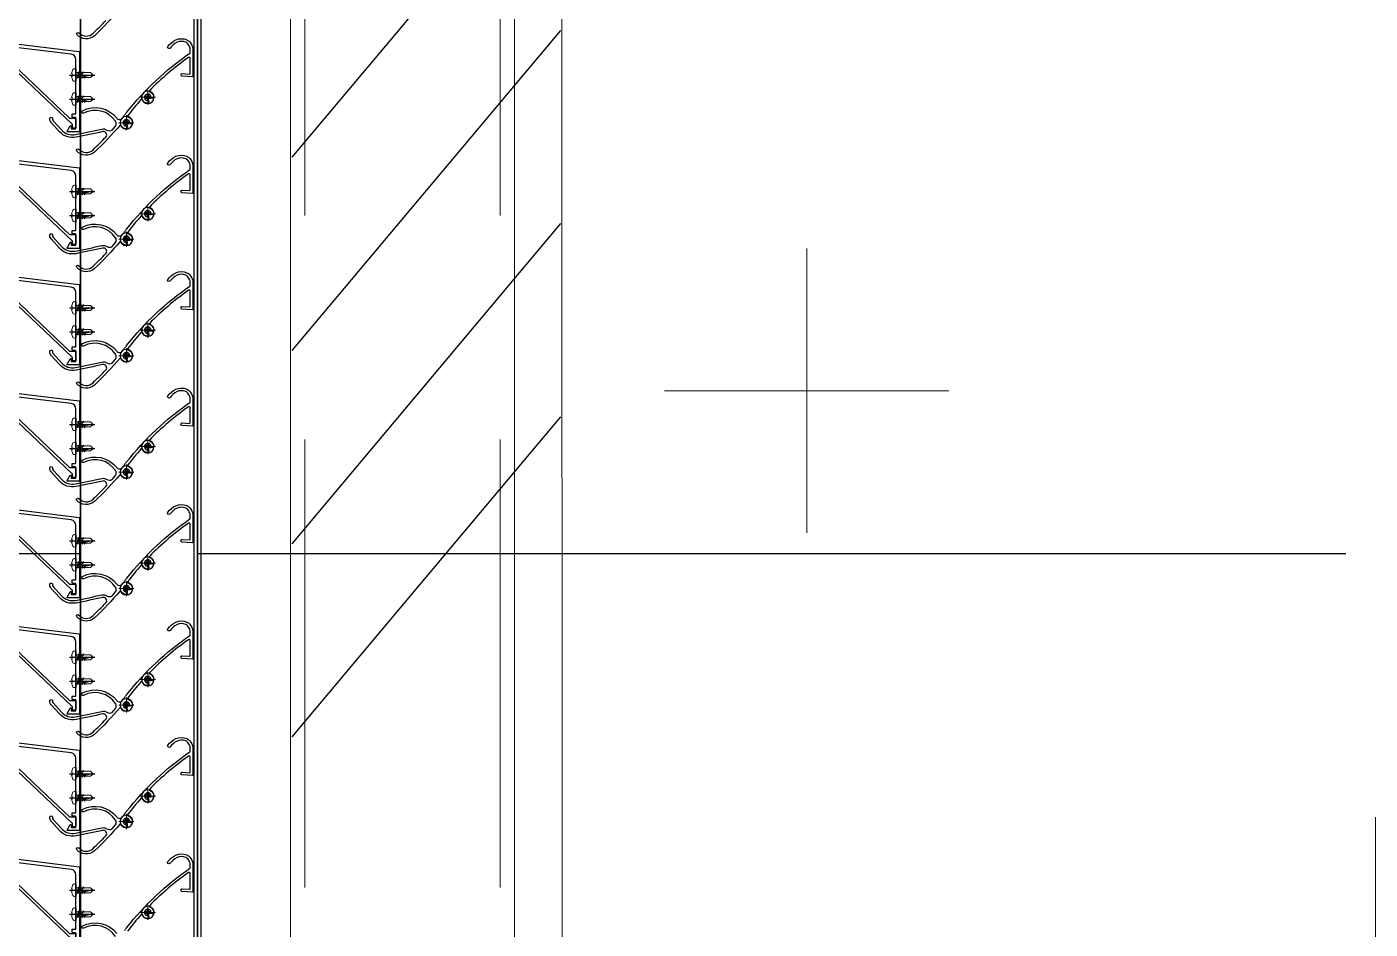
# Model space of a CAD drawing. Header units: millimetres. Extents: x 652937 to 1670132, y 1473552 to 2851037.
# Drawn here: x 708381 to 709131, y 1509763 to 1510266 of the extents above; entities that cross this region are included whole.
import ezdxf
from ezdxf.enums import TextEntityAlignment as Align

# ---------------------------------------------------------------- set-up
doc = ezdxf.new("R2010")
doc.units = ezdxf.units.MM
doc.set_wipeout_variables(frame=1)
for name, pattern in [('CENTER', [50.8, 31.75, -6.35, 6.35, -6.35]), ('HIDDEN', [0.375, 0.25, -0.125]), ('TA_GL_005.00000', [13.75, 5, -1.25, 1.25, -1.25, 5])]:
    doc.linetypes.add(name, pattern=pattern)
for name, color, linetype in [('000 - 0_SYM_DWG_GRID-BUBBLE_MAIN_COLOR_1', 7, 'Continuous'), ('000 - 0_SYM_DWG_GRIDLINE_MAIN_COLOR_251', 7, 'Continuous'), ('010 - ASPG_ACCESSORIES_MAIN_COLOR_1', 7, 'Continuous'), ('010 - ASPG_EXTR_MAIN_COLOR_2', 7, 'Continuous'), ('010 - ASPG_FRAMING_MAIN_COLOR_2', 7, 'Continuous'), ('010 - ASPG_FRAMING_SUB_COLOR_2', 7, 'Continuous'), ('010 - ASPG_FRAMING_WIPEOUT_', 7, 'Continuous'), ('BOLT & SCREW', 7, 'Continuous'), ('Center Line', 7, 'CENTER'), ('TEXT', 7, 'Continuous')]:
    doc.layers.add(name, color=color, linetype=linetype)
doc.layers.add('010 - ASPG_EXTR_DEF_SUB', color=7, linetype='Continuous', plot=False)
for name, color, linetype, lineweight in [('12-GRID', 7, 'CENTER', 13), ('A-FLOR-E', 7, 'Continuous', 9), ('A-WALL', 7, 'Continuous', 25), ('Part', 7, 'Continuous', 0), ('SCREW', 7, 'Continuous', 5)]:
    doc.layers.add(name, color=color, linetype=linetype, lineweight=lineweight)
doc.styles.add('Arial', font='arial.ttf')
doc.styles.add('TA', font='', dxfattribs={"height": 4.5})
doc.styles.get('TA').set_extended_font_data('Cordia New')

# ---------------------------------------------------------------- blocks, each defined once
blk = doc.blocks.new('3')
at = {"layer": 'Part', "color": 7, "linetype": 'HIDDEN', "lineweight": 0, "ltscale": 5}
for p, q in [((-165.6441, 2.027), (-191.6367, 2.0276)), ((-165.6441, 1.482), (-191.6367, 1.4826))]:
    blk.add_line(p, q, dxfattribs=at)
at = {"layer": 'Part', "color": 7, "lineweight": 0}
blk.add_lwpolyline([(-165.6441, 2.067), (-191.6362, 2.0676), (-191.6362, 1.4426), (-165.6441, 1.442)], dxfattribs=at)
blk = doc.blocks.new('*U9152')
at = {"layer": '000 - 0_SYM_DWG_GRIDLINE_MAIN_COLOR_251', "color": 7, "linetype": 'ByBlock', "ltscale": 5}
blk.add_line((30, 0), (-526.696, 0), dxfattribs=at)
at = {"color": 7, "style": 'TA', "flags": 1}
blk.add_attdef('LOCATION', (6, -6), '', height=4.5, rotation=270, dxfattribs=at)
at = {"layer": '000 - 0_SYM_DWG_GRID-BUBBLE_MAIN_COLOR_1', "color": 7, "style": 'Arial'}
blk.add_attdef('GRID-HEAD', text='', height=4, rotation=270, dxfattribs=at).set_placement((98.128, 0), align=Align.MIDDLE_CENTER)
blk = doc.blocks.new('W-1-PP18-ST_ENT3_REV02_20260413-040446_PP18_ENT_3_Y_DIMS')
at = {"layer": '000 - 0_SYM_DWG_GRIDLINE_MAIN_COLOR_251', "color": 7, "linetype": 'TA_GL_005.00000', "xscale": 50.00000000000004, "yscale": 50.00000000000004, "zscale": 50.00000000000004, "rotation": 180}
blk.add_blockref('*U9152', (-4084.82, -14640), dxfattribs=at)
blk = doc.blocks.new('W-1-PP18-ST_ENT3_REV02_20260413-050421_PP18_ENT3_MAIN_PLAN')
at = {"layer": 'A-FLOR-E'}
h = blk.add_hatch(dxfattribs=at)
h.set_pattern_fill('CROSS', scale=50, angle=210.769)
h.set_pattern_definition([(90.0083, (9903.9, -26817.58), (-317.546, 317.454), [158.75, -476.25]), (180.0083, (9983.25, -26738.2), (-317.454, -317.546), [158.75, -476.25])])
h.paths.add_polyline_path([(10552.77, -11720.11), (10552.66, -10920), (11302.46, -10919.89), (11302.57, -11720)], flags=16)
h.paths.add_polyline_path([(18712.43, -10369.25), (18712.71, -10275.14), (20062.22, -10274.99), (20062.22, -7304.82), (20062.22, 1006.47), (8350.24, 1013.83), (8352.58, -15559.01), (13097.4, -15549.92), (13097.37, -10370.04)])
at = {"layer": 'TEXT'}
h = blk.add_hatch(dxfattribs=at)
h.set_pattern_fill('ANSI34', scale=21.831008, angle=305.769)
h.set_pattern_definition([(230.0083, (16484.82, -22407.65), (318.622, -267.277), []), (230.0083, (16387.17, -22416.2), (318.622, -267.277), []), (230.0083, (16289.52, -22424.77), (318.622, -267.277), []), (230.0083, (16191.87, -22433.32), (318.622, -267.277), [])])
h.paths.add_polyline_path([(8351.91, -15550.1), (8350.22, 1004.77), (20060.18, 1006.6), (20061.88, -15548.27)], flags=16)
h.paths.add_polyline_path([(8201.93, -15700.13), (8201.11, 1155.65), (20210.65, 1155.93), (20211.47, -15699.85)])
at = {"layer": 'A-WALL', "color": 7, "lineweight": 13}
blk.add_lwpolyline([(20062.22, 1006.47), (20062.22, -15549.89), (8352.6, -15549.94), (8350.22, 1004.77)], close=True, dxfattribs=at)
at = {"color": 7}
blk.add_blockref('W-1-PP18-ST_ENT3_REV02_20260413-040446_PP18_ENT_3_Y_DIMS', (0, 0), dxfattribs=at)
at = {"color": 7, "xscale": 200.000000000001, "yscale": 200.000000000001, "zscale": 200.000000000001, "rotation": 90}
blk.add_blockref('3', (8614.44, 23052.34), dxfattribs=at)
blk = doc.blocks.new('PZG35-9D5')
at = {"layer": 'Center Line', "color": 7}
blk.add_line((0, 3.73), (0, -10.53), dxfattribs=at)
at = {"layer": 'SCREW', "color": 7}
for p, q in [((-1.4, 0), (-1.4, -1.09)), ((1.4, 0), (1.4, -0.59)), ((-1.85, -1.4), (1.85, -0.9)), ((-1.85, -1.4), (-1.4, -1.09)), ((-1.85, -1.4), (-1.4, -1.71)), ((-1.85, -2.7), (1.85, -2.2)), ((-1.85, -2.7), (-1.4, -2.39)), ((-1.85, -2.7), (-1.4, -3.01)), ((-1.85, -4), (-1.4, -3.69)), ((-1.85, -4), (-0.99, -3.88)), ((-1.85, -4), (-1.4, -4.31)), ((-1.4, -1.09), (1.4, -0.59)), ((-1.4, -1.71), (1.4, -1.21)), ((-1.4, -1.71), (-1.4, -2.39)), ((-1.4, -2.39), (1.4, -1.89)), ((-1.4, -3.01), (1.4, -2.51)), ((-1.4, -3.01), (-1.4, -3.69)), ((-1.4, -3.69), (-0.84, -3.59)), ((-1.4, -4.31), (-1.18, -4.27)), ((-1.4, -4.31), (-1.4, -8.1)), ((0.56, -3.34), (1.4, -3.19)), ((0.71, -3.65), (1.85, -3.5)), ((0.71, -3.93), (1.4, -3.81)), ((0.71, -4.61), (1.4, -4.49)), ((0.71, -4.95), (1.85, -4.8)), ((0.71, -5.23), (1.4, -5.11)), ((1.85, -0.9), (1.4, -0.59)), ((1.85, -0.9), (1.4, -1.21)), ((1.4, -1.21), (1.4, -1.89)), ((1.85, -2.2), (1.4, -1.89)), ((1.85, -2.2), (1.4, -2.51)), ((1.4, -2.51), (1.4, -3.19)), ((1.85, -3.5), (1.4, -3.19)), ((1.85, -3.5), (1.4, -3.81)), ((1.4, -3.81), (1.4, -4.49)), ((1.85, -4.8), (1.4, -4.49)), ((1.85, -4.8), (1.4, -5.11)), ((1.4, -5.11), (1.4, -8.1)), ((0, -9.5), (-1.4, -8.1)), ((0, -9.5), (1.4, -8.1))]:
    blk.add_line(p, q, dxfattribs=at)
blk.add_lwpolyline([(0, -9.5), (0.71, -5.23), (0.71, -3.6, 0.417657), (0.41, -3.3, 0.108102), (-0.84, -3.59), (-1.4, -4.7)], format="xyb", dxfattribs=at)
blk = doc.blocks.new('*U9352')
at = {"layer": 'SCREW', "color": 7}
blk.add_lwpolyline([(3.03, 1.78, 0.09906), (0.8, 2.55), (0.8, 2.27), (-0.8, 2.27), (-0.8, 2.55, 0.09906), (-3.03, 1.78, 0.266588), (-3.5, 0.96), (-3.5, 0.2, 0.414214), (-3.3, 0), (3.3, 0, 0.414214), (3.5, 0.2), (3.5, 0.96, 0.266588)], format="xyb", close=True, dxfattribs=at)
blk.add_blockref('PZG35-9D5', (0, 0), dxfattribs=at)
blk = doc.blocks.new('*U9355')
at = {"color": 7}
blk.add_point((0, 0), dxfattribs=at)
at = {"layer": '010 - ASPG_ACCESSORIES_MAIN_COLOR_1', "color": 7}
blk.add_lwpolyline([(-39.7, -0.6, 0.414214), (-40, -0.9), (-40, -7.37, 0.57735), (-39.65, -7.57), (-36.64, -5.83, 0.767327), (-36.79, -5.3), (-37.9, -5.3, -0.414214), (-38.2, -5), (-38.2, -2.8, -0.414214), (-38, -2.6), (-32.18, -2.6, -0.388879), (-31.98, -2.78), (-31.85, -4.34, 0.388879), (-31.35, -4.8), (-30.3, -4.8, 0.414214), (-30, -4.5), (-30, -2.9, -0.414214), (-29.7, -2.6), (0.41, -2.6, -0.378969), (3.39, -5.24), (7.95, -42.52, 0.446593), (11.62, -45.08, -0.489802), (16.08, -48.68), (16.06, -49.36, -0.18248), (15.8, -50.02, -0.267949), (15.33, -50.17, 1.122115), (15.1, -52.34, 0.405004), (18.06, -49.4), (18.08, -48.72, 0.489805), (11.16, -43.13, -0.446597), (9.94, -42.28), (4.87, -0.85, 0.364176), (4.57, -0.6)], format="xyb", close=True, dxfattribs=at)
at = {"layer": '010 - ASPG_EXTR_DEF_SUB', "color": 7}
for p in [(-40, -0.5), (43.44, -76.9), (43.44, -77.5)]:
    blk.add_point(p, dxfattribs=at)
at = {"layer": '010 - ASPG_EXTR_MAIN_COLOR_2', "color": 7}
blk.add_lwpolyline([(11.37, -48.15), (11.47, -47.44), (12.18, -47.56), (12.29, -46.79, -0.535538), (14.19, -49.17, 0.991572), (15.66, -49.58, 1.157025), (8.79, -48.77, -0.688558), (8.27, -48.99), (-17.14, -22.17), (-32.34, -6.13), (-32.34, -2.9, 0.414312), (-32.64, -2.6), (-37.54, -2.6, 0.414116), (-37.84, -2.9), (-37.84, -4.3, 0.414214), (-37.54, -4.6), (-35.99, -4.6, -0.205895), (-35.77, -4.69), (33.23, -77.5), (43.14, -77.5, 0.668179), (43.36, -76.99), (40.52, -74.15, 0.668179), (40.01, -74.36), (40.01, -76), (33.87, -76), (11.86, -52.78, -0.558354), (12.08, -51.95, 0.766275), (12.04, -50.39, -0.438583), (10.71, -48.05)], format="xyb", close=True, dxfattribs=at)
at = {"layer": 'SCREW', "color": 7, "rotation": 180}
for p in [(-21.65, -2.5), (-8.24, -2.5)]:
    blk.add_blockref('*U9352', p, dxfattribs=at)
blk = doc.blocks.new('*U6679')
at = {"color": 7}
blk.add_wipeout([(1381, 4), (60, 4), (60, 69.3), (1381, 69.3)], dxfattribs=at).dxf.layer = '010 - ASPG_FRAMING_WIPEOUT_'
at = {"layer": '010 - ASPG_FRAMING_MAIN_COLOR_2', "color": 7}
blk.add_lwpolyline([(1351, 69.3), (90, 69.3), (90, 6), (1351, 6)], close=True, dxfattribs=at)
at = {"layer": '010 - ASPG_FRAMING_SUB_COLOR_2', "color": 7}
for points in [[(1381, 4), (60, 4), (60, 69.3), (1381, 69.3)], [(60, 2), (60, 4), (1381, 4), (1381, 2)]]:
    blk.add_lwpolyline(points, close=True, dxfattribs=at)
at = {"color": 7, "rotation": 180}
for p in [(416.77, 69.3), (481.77, 69.3), (546.77, 69.3), (611.77, 69.3), (676.77, 69.3), (741.77, 69.3), (806.77, 69.3), (871.77, 69.3), (936.77, 69.3)]:
    blk.add_blockref('*U9355', p, dxfattribs=at)
blk = doc.blocks.new('*U9351')
at = {"layer": '12-GRID', "color": 7, "linetype": 'CENTER'}
for p, q in [((0, -6.2), (0, 2.2)), ((-4.2, -2), (4.2, -2))]:
    blk.add_line(p, q, dxfattribs=at)
at = {"layer": 'BOLT & SCREW', "color": 7}
for p, q in [((-0.55, -1.77), (-1.77, -1.56)), ((-0.55, -2.23), (-1.77, -2.44)), ((-0.46, -1.77), (-0.88, -1.56)), ((-0.46, -2.23), (-0.88, -2.44)), ((-0.23, -1.45), (-0.44, -0.23)), ((-0.23, -1.54), (-0.44, -1.12)), ((-0.23, -2.46), (-0.44, -2.88)), ((-0.23, -2.55), (-0.44, -3.77)), ((0.23, -1.45), (0.44, -0.23)), ((0.23, -1.54), (0.44, -1.12)), ((0.44, -2.88), (0.23, -2.46)), ((0.23, -2.55), (0.44, -3.77)), ((0.46, -1.77), (0.88, -1.56)), ((0.46, -2.23), (0.88, -2.44)), ((0.55, -1.77), (1.77, -1.56)), ((0.55, -2.23), (1.77, -2.44))]:
    blk.add_line(p, q, dxfattribs=at)
for points in [[(-1.77, -1.56), (-0.88, -1.56, 0.414214), (-0.44, -1.12), (-0.44, -0.23), (0.44, -0.23), (0.44, -1.12, 0.414214), (0.88, -1.56), (1.77, -1.56), (1.77, -2.44), (0.88, -2.44, 0.414214), (0.44, -2.88), (0.44, -3.77), (-0.44, -3.77), (-0.44, -2.88, 0.414214), (-0.88, -2.44), (-1.77, -2.44)], [(0.23, -2.46, -0.414214), (0.46, -2.23), (0.55, -2.23), (0.55, -1.77), (0.46, -1.77, -0.414214), (0.23, -1.54), (0.23, -1.45), (-0.23, -1.45), (-0.23, -1.54, -0.414214), (-0.46, -1.77), (-0.55, -1.77), (-0.55, -2.23), (-0.46, -2.23, -0.414214), (-0.23, -2.46), (-0.23, -2.55), (0.23, -2.55)]]:
    blk.add_lwpolyline(points, format="xyb", close=True, dxfattribs=at)
blk.add_circle((0, -2), 3.5, dxfattribs=at)
blk = doc.blocks.new('*U8556')
at = {"layer": '010 - ASPG_EXTR_DEF_SUB', "color": 7}
for p in [(455, 0), (520, 0), (585, 0), (650, 0), (715, 0), (780, 0), (845, 0)]:
    blk.add_point(p, dxfattribs=at)
at = {"layer": '010 - ASPG_EXTR_MAIN_COLOR_2', "color": 7}
for points in [[(395.7, 26.89, -0.381721), (400.27, 9.07, 0.977382), (401.62, 8.41, 0.361105), (397.41, 27.5, -0.496126)], [(399.06, 31.9, -0.002827), (400.56, 33.07, 0.077048), (433.74, 68.44, -0.247674), (433.99, 68.57), (435.98, 68.57, -0.044131), (436.47, 68.5, -0.125846), (438.96, 67.21, -0.098851), (439.82, 66.03, -0.205828), (439.79, 61.2, -0.115116), (436.37, 57.18, 0.822373), (437.46, 56.1, 0.109185), (441.15, 60.56, 0.208323), (441.19, 66.64, 0.100528), (439.97, 68.32, 0.145116), (436.29, 70.07), (420.76, 70.07, 0.433659), (420.46, 69.75), (420.84, 63.96, 0.082069), (420.86, 63.87, 0.720654), (422.33, 63.97, 0.079224), (422.34, 64.07), (422.07, 68.14, -0.433659), (422.47, 68.57), (430.86, 68.57, -0.607385), (431.35, 67.62, -0.045829), (412.78, 45.76, -0.560492), (412.29, 45.89, 0.31786), (409.21, 48.24, 0.953288), (409.08, 46.72, -2.423004), (407.26, 44.89, 0.952315), (405.74, 44.76, 0.300821), (407.89, 41.76, -0.560492), (407.98, 41.25, -0.019425), (398.62, 33.46, -0.552501)], [(913.56, 29.38, 0.030674), (898.46, 15.06, 0.4171), (899.11, 5.27, 0.935553), (900.1, 6.41, -0.43441), (899.8, 14.29, -0.014998), (906.92, 21.45, -0.738349)]]:
    blk.add_lwpolyline(points, format="xyb", dxfattribs=at)
for points in [[(485.76, 70.07, 0.433659), (485.46, 69.75), (485.84, 63.96, 0.082069), (485.86, 63.87, 0.720654), (487.33, 63.97, 0.079224), (487.34, 64.07), (487.07, 68.14, -0.433659), (487.47, 68.57), (495.86, 68.57, -0.607385), (496.35, 67.62, -0.045829), (477.78, 45.76, -0.560492), (477.29, 45.89, 0.31786), (474.21, 48.24, 0.953288), (474.08, 46.72, -2.423004), (472.26, 44.89, 0.952315), (470.74, 44.76, 0.300821), (472.89, 41.76, -0.560492), (472.98, 41.25, -0.019425), (463.62, 33.46, -0.552501), (463.15, 33.64, 0.344461), (459.99, 36.3, 0.952015), (459.86, 34.78, -2.423186), (458.04, 32.95, 0.952015), (456.52, 32.82, 0.2854), (458.49, 29.89, -0.553378), (458.56, 29.38, 0.030674), (443.46, 15.06, 0.4171), (444.11, 5.27, 0.935553), (445.1, 6.41, -0.43441), (444.8, 14.29, -0.014998), (451.92, 21.45, -0.738349), (454.92, 19.76, 0.004917), (451.81, 4.8, 0.263611), (454.88, -4.46), (460, -9.08, 0.125884), (461.27, -9.75, 0.044275), (462.09, -9.87, 1.107655), (462.13, -8.33, -0.215596), (461.02, -7.99), (455.89, -3.35, -0.263611), (453.28, 4.51, -0.004855), (456.34, 19.26, 0.23396), (455.82, 21.95, -0.24081), (455.71, 24.9, -0.104157), (455.78, 25), (457.99, 26.93, -0.229021), (460.7, 26.89, -0.381721), (465.27, 9.07, 0.977382), (466.62, 8.41, 0.361105), (462.41, 27.5, -0.496126), (462.44, 30.69, 0.003188), (464.06, 31.9, -0.002827), (465.56, 33.07, 0.077048), (498.74, 68.44, -0.247674), (498.99, 68.57), (500.98, 68.57, -0.044131), (501.47, 68.5, -0.125846), (503.96, 67.21, -0.098851), (504.82, 66.03, -0.205828), (504.79, 61.2, -0.115116), (501.37, 57.18, 0.822373), (502.46, 56.1, 0.109185), (506.15, 60.56, 0.208323), (506.19, 66.64, 0.100528), (504.97, 68.32, 0.145116), (501.29, 70.07)], [(550.76, 70.07, 0.433659), (550.46, 69.75), (550.84, 63.96, 0.082069), (550.86, 63.87, 0.720654), (552.33, 63.97, 0.079224), (552.34, 64.07), (552.07, 68.14, -0.433659), (552.47, 68.57), (560.86, 68.57, -0.607385), (561.35, 67.62, -0.045829), (542.78, 45.76, -0.560492), (542.29, 45.89, 0.31786), (539.21, 48.24, 0.953288), (539.08, 46.72, -2.423004), (537.26, 44.89, 0.952315), (535.74, 44.76, 0.300821), (537.89, 41.76, -0.560492), (537.98, 41.25, -0.019425), (528.62, 33.46, -0.552501), (528.15, 33.64, 0.344461), (524.99, 36.3, 0.952015), (524.86, 34.78, -2.423186), (523.04, 32.95, 0.952015), (521.52, 32.82, 0.2854), (523.49, 29.89, -0.553378), (523.56, 29.38, 0.030674), (508.46, 15.06, 0.4171), (509.11, 5.27, 0.935553), (510.1, 6.41, -0.43441), (509.8, 14.29, -0.014998), (516.92, 21.45, -0.738349), (519.92, 19.76, 0.004917), (516.81, 4.8, 0.263611), (519.88, -4.46), (525, -9.08, 0.125884), (526.27, -9.75, 0.044275), (527.09, -9.87, 1.107655), (527.13, -8.33, -0.215596), (526.02, -7.99), (520.89, -3.35, -0.263611), (518.28, 4.51, -0.004855), (521.34, 19.26, 0.23396), (520.82, 21.95, -0.24081), (520.71, 24.9, -0.104157), (520.78, 25), (522.99, 26.93, -0.229021), (525.7, 26.89, -0.381721), (530.27, 9.07, 0.977382), (531.62, 8.41, 0.361105), (527.41, 27.5, -0.496126), (527.44, 30.69, 0.003188), (529.06, 31.9, -0.002827), (530.56, 33.07, 0.077048), (563.74, 68.44, -0.247674), (563.99, 68.57), (565.98, 68.57, -0.044131), (566.47, 68.5, -0.125846), (568.96, 67.21, -0.098851), (569.82, 66.03, -0.205828), (569.79, 61.2, -0.115116), (566.37, 57.18, 0.822373), (567.46, 56.1, 0.109185), (571.15, 60.56, 0.208323), (571.19, 66.64, 0.100528), (569.97, 68.32, 0.145116), (566.29, 70.07)], [(615.76, 70.07, 0.433659), (615.46, 69.75), (615.84, 63.96, 0.082069), (615.86, 63.87, 0.720654), (617.33, 63.97, 0.079224), (617.34, 64.07), (617.07, 68.14, -0.433659), (617.47, 68.57), (625.86, 68.57, -0.607385), (626.35, 67.62, -0.045829), (607.78, 45.76, -0.560492), (607.29, 45.89, 0.31786), (604.21, 48.24, 0.953288), (604.08, 46.72, -2.423004), (602.26, 44.89, 0.952315), (600.74, 44.76, 0.300821), (602.89, 41.76, -0.560492), (602.98, 41.25, -0.019425), (593.62, 33.46, -0.552501), (593.15, 33.64, 0.344461), (589.99, 36.3, 0.952015), (589.86, 34.78, -2.423186), (588.04, 32.95, 0.952015), (586.52, 32.82, 0.2854), (588.49, 29.89, -0.553378), (588.56, 29.38, 0.030674), (573.46, 15.06, 0.4171), (574.11, 5.27, 0.935553), (575.1, 6.41, -0.43441), (574.8, 14.29, -0.014998), (581.92, 21.45, -0.738349), (584.92, 19.76, 0.004917), (581.81, 4.8, 0.263611), (584.88, -4.46), (590, -9.08, 0.125884), (591.27, -9.75, 0.044275), (592.09, -9.87, 1.107655), (592.13, -8.33, -0.215596), (591.02, -7.99), (585.89, -3.35, -0.263611), (583.28, 4.51, -0.004855), (586.34, 19.26, 0.23396), (585.82, 21.95, -0.24081), (585.71, 24.9, -0.104157), (585.78, 25), (587.99, 26.93, -0.229021), (590.7, 26.89, -0.381721), (595.27, 9.07, 0.977382), (596.62, 8.41, 0.361105), (592.41, 27.5, -0.496126), (592.44, 30.69, 0.003188), (594.06, 31.9, -0.002827), (595.56, 33.07, 0.077048), (628.74, 68.44, -0.247674), (628.99, 68.57), (630.98, 68.57, -0.044131), (631.47, 68.5, -0.125846), (633.96, 67.21, -0.098851), (634.82, 66.03, -0.205828), (634.79, 61.2, -0.115116), (631.37, 57.18, 0.822373), (632.46, 56.1, 0.109185), (636.15, 60.56, 0.208323), (636.19, 66.64, 0.100528), (634.97, 68.32, 0.145116), (631.29, 70.07)], [(680.76, 70.07, 0.433659), (680.46, 69.75), (680.84, 63.96, 0.082069), (680.86, 63.87, 0.720654), (682.33, 63.97, 0.079224), (682.34, 64.07), (682.07, 68.14, -0.433659), (682.47, 68.57), (690.86, 68.57, -0.607385), (691.35, 67.62, -0.045829), (672.78, 45.76, -0.560492), (672.29, 45.89, 0.31786), (669.21, 48.24, 0.953288), (669.08, 46.72, -2.423004), (667.26, 44.89, 0.952315), (665.74, 44.76, 0.300821), (667.89, 41.76, -0.560492), (667.98, 41.25, -0.019425), (658.62, 33.46, -0.552501), (658.15, 33.64, 0.344461), (654.99, 36.3, 0.952015), (654.86, 34.78, -2.423186), (653.04, 32.95, 0.952015), (651.52, 32.82, 0.2854), (653.49, 29.89, -0.553378), (653.56, 29.38, 0.030674), (638.46, 15.06, 0.4171), (639.11, 5.27, 0.935553), (640.1, 6.41, -0.43441), (639.8, 14.29, -0.014998), (646.92, 21.45, -0.738349), (649.92, 19.76, 0.004917), (646.81, 4.8, 0.263611), (649.88, -4.46), (655, -9.08, 0.125884), (656.27, -9.75, 0.044275), (657.09, -9.87, 1.107655), (657.13, -8.33, -0.215596), (656.02, -7.99), (650.89, -3.35, -0.263611), (648.28, 4.51, -0.004855), (651.34, 19.26, 0.23396), (650.82, 21.95, -0.24081), (650.71, 24.9, -0.104157), (650.78, 25), (652.99, 26.93, -0.229021), (655.7, 26.89, -0.381721), (660.27, 9.07, 0.977382), (661.62, 8.41, 0.361105), (657.41, 27.5, -0.496126), (657.44, 30.69, 0.003188), (659.06, 31.9, -0.002827), (660.56, 33.07, 0.077048), (693.74, 68.44, -0.247674), (693.99, 68.57), (695.98, 68.57, -0.044131), (696.47, 68.5, -0.125846), (698.96, 67.21, -0.098851), (699.82, 66.03, -0.205828), (699.79, 61.2, -0.115116), (696.37, 57.18, 0.822373), (697.46, 56.1, 0.109185), (701.15, 60.56, 0.208323), (701.19, 66.64, 0.100528), (699.97, 68.32, 0.145116), (696.29, 70.07)], [(745.76, 70.07, 0.433659), (745.46, 69.75), (745.84, 63.96, 0.082069), (745.86, 63.87, 0.720654), (747.33, 63.97, 0.079224), (747.34, 64.07), (747.07, 68.14, -0.433659), (747.47, 68.57), (755.86, 68.57, -0.607385), (756.35, 67.62, -0.045829), (737.78, 45.76, -0.560492), (737.29, 45.89, 0.31786), (734.21, 48.24, 0.953288), (734.08, 46.72, -2.423004), (732.26, 44.89, 0.952315), (730.74, 44.76, 0.300821), (732.89, 41.76, -0.560492), (732.98, 41.25, -0.019425), (723.62, 33.46, -0.552501), (723.15, 33.64, 0.344461), (719.99, 36.3, 0.952015), (719.86, 34.78, -2.423186), (718.04, 32.95, 0.952015), (716.52, 32.82, 0.2854), (718.49, 29.89, -0.553378), (718.56, 29.38, 0.030674), (703.46, 15.06, 0.4171), (704.11, 5.27, 0.935553), (705.1, 6.41, -0.43441), (704.8, 14.29, -0.014998), (711.92, 21.45, -0.738349), (714.92, 19.76, 0.004917), (711.81, 4.8, 0.263611), (714.88, -4.46), (720, -9.08, 0.125884), (721.27, -9.75, 0.044275), (722.09, -9.87, 1.107655), (722.13, -8.33, -0.215596), (721.02, -7.99), (715.89, -3.35, -0.263611), (713.28, 4.51, -0.004855), (716.34, 19.26, 0.23396), (715.82, 21.95, -0.24081), (715.71, 24.9, -0.104157), (715.78, 25), (717.99, 26.93, -0.229021), (720.7, 26.89, -0.381721), (725.27, 9.07, 0.977382), (726.62, 8.41, 0.361105), (722.41, 27.5, -0.496126), (722.44, 30.69, 0.003188), (724.06, 31.9, -0.002827), (725.56, 33.07, 0.077048), (758.74, 68.44, -0.247674), (758.99, 68.57), (760.98, 68.57, -0.044131), (761.47, 68.5, -0.125846), (763.96, 67.21, -0.098851), (764.82, 66.03, -0.205828), (764.79, 61.2, -0.115116), (761.37, 57.18, 0.822373), (762.46, 56.1, 0.109185), (766.15, 60.56, 0.208323), (766.19, 66.64, 0.100528), (764.97, 68.32, 0.145116), (761.29, 70.07)], [(810.76, 70.07, 0.433659), (810.46, 69.75), (810.84, 63.96, 0.082069), (810.86, 63.87, 0.720654), (812.33, 63.97, 0.079224), (812.34, 64.07), (812.07, 68.14, -0.433659), (812.47, 68.57), (820.86, 68.57, -0.607385), (821.35, 67.62, -0.045829), (802.78, 45.76, -0.560492), (802.29, 45.89, 0.31786), (799.21, 48.24, 0.953288), (799.08, 46.72, -2.423004), (797.26, 44.89, 0.952315), (795.74, 44.76, 0.300821), (797.89, 41.76, -0.560492), (797.98, 41.25, -0.019425), (788.62, 33.46, -0.552501), (788.15, 33.64, 0.344461), (784.99, 36.3, 0.952015), (784.86, 34.78, -2.423186), (783.04, 32.95, 0.952015), (781.52, 32.82, 0.2854), (783.49, 29.89, -0.553378), (783.56, 29.38, 0.030674), (768.46, 15.06, 0.4171), (769.11, 5.27, 0.935553), (770.1, 6.41, -0.43441), (769.8, 14.29, -0.014998), (776.92, 21.45, -0.738349), (779.92, 19.76, 0.004917), (776.81, 4.8, 0.263611), (779.88, -4.46), (785, -9.08, 0.125884), (786.27, -9.75, 0.044275), (787.09, -9.87, 1.107655), (787.13, -8.33, -0.215596), (786.02, -7.99), (780.89, -3.35, -0.263611), (778.28, 4.51, -0.004855), (781.34, 19.26, 0.23396), (780.82, 21.95, -0.24081), (780.71, 24.9, -0.104157), (780.78, 25), (782.99, 26.93, -0.229021), (785.7, 26.89, -0.381721), (790.27, 9.07, 0.977382), (791.62, 8.41, 0.361105), (787.41, 27.5, -0.496126), (787.44, 30.69, 0.003188), (789.06, 31.9, -0.002827), (790.56, 33.07, 0.077048), (823.74, 68.44, -0.247674), (823.99, 68.57), (825.98, 68.57, -0.044131), (826.47, 68.5, -0.125846), (828.96, 67.21, -0.098851), (829.82, 66.03, -0.205828), (829.79, 61.2, -0.115116), (826.37, 57.18, 0.822373), (827.46, 56.1, 0.109185), (831.15, 60.56, 0.208323), (831.19, 66.64, 0.100528), (829.97, 68.32, 0.145116), (826.29, 70.07)], [(875.76, 70.07, 0.433659), (875.46, 69.75), (875.84, 63.96, 0.082069), (875.86, 63.87, 0.720654), (877.33, 63.97, 0.079224), (877.34, 64.07), (877.07, 68.14, -0.433659), (877.47, 68.57), (885.86, 68.57, -0.607385), (886.35, 67.62, -0.045829), (867.78, 45.76, -0.560492), (867.29, 45.89, 0.31786), (864.21, 48.24, 0.953288), (864.08, 46.72, -2.423004), (862.26, 44.89, 0.952315), (860.74, 44.76, 0.300821), (862.89, 41.76, -0.560492), (862.98, 41.25, -0.019425), (853.62, 33.46, -0.552501), (853.15, 33.64, 0.344461), (849.99, 36.3, 0.952015), (849.86, 34.78, -2.423186), (848.04, 32.95, 0.952015), (846.52, 32.82, 0.2854), (848.49, 29.89, -0.553378), (848.56, 29.38, 0.030674), (833.46, 15.06, 0.4171), (834.11, 5.27, 0.935553), (835.1, 6.41, -0.43441), (834.8, 14.29, -0.014998), (841.92, 21.45, -0.738349), (844.92, 19.76, 0.004917), (841.81, 4.8, 0.263611), (844.88, -4.46), (850, -9.08, 0.125884), (851.27, -9.75, 0.044275), (852.09, -9.87, 1.107655), (852.13, -8.33, -0.215596), (851.02, -7.99), (845.89, -3.35, -0.263611), (843.28, 4.51, -0.004855), (846.34, 19.26, 0.23396), (845.82, 21.95, -0.24081), (845.71, 24.9, -0.104157), (845.78, 25), (847.99, 26.93, -0.229021), (850.7, 26.89, -0.381721), (855.27, 9.07, 0.977382), (856.62, 8.41, 0.361105), (852.41, 27.5, -0.496126), (852.44, 30.69, 0.003188), (854.06, 31.9, -0.002827), (855.56, 33.07, 0.077048), (888.74, 68.44, -0.247674), (888.99, 68.57), (890.98, 68.57, -0.044131), (891.47, 68.5, -0.125846), (893.96, 67.21, -0.098851), (894.82, 66.03, -0.205828), (894.79, 61.2, -0.115116), (891.37, 57.18, 0.822373), (892.46, 56.1, 0.109185), (896.15, 60.56, 0.208323), (896.19, 66.64, 0.100528), (894.97, 68.32, 0.145116), (891.29, 70.07)]]:
    blk.add_lwpolyline(points, format="xyb", close=True, dxfattribs=at)
at = {"color": 7, "rotation": 179.999999999989}
for p in [(409.09, 42.89), (474.09, 42.89), (539.09, 42.89), (604.09, 42.89), (669.09, 42.89), (734.09, 42.89), (799.09, 42.89), (864.09, 42.89), (459.87, 30.95), (524.87, 30.95), (589.87, 30.95), (654.87, 30.95), (719.87, 30.95), (784.87, 30.95), (849.87, 30.95)]:
    blk.add_blockref('*U9351', p, dxfattribs=at)
blk = doc.blocks.new('W-1-PP18-ST_ENT3_REV02_20260413-054934_PP18_ENT3_ASPG_MAIN_PL')
at = {"color": 7, "xscale": -1.000000000000003, "rotation": 90}
blk.add_blockref('*U6679', (8153, -13948), dxfattribs=at)
at = {"color": 7, "xscale": -1, "rotation": 270}
blk.add_blockref('*U8556', (8076.33, -15249.54), dxfattribs=at)

msp = doc.modelspace()

# ---------------------------------------------------------------- block references
at = {"color": 7}
msp.add_blockref('W-1-PP18-ST_ENT3_REV02_20260413-050421_PP18_ENT3_MAIN_PLAN', (700327.4222, 1524612.6223), dxfattribs=at)

# ---------------------------------------------------------------- next in the draw order: block references
msp.add_blockref('W-1-PP18-ST_ENT3_REV02_20260413-054934_PP18_ENT3_ASPG_MAIN_PL', (700327.4222, 1524612.6223), dxfattribs=at)

doc.saveas('drawing.dxf')
